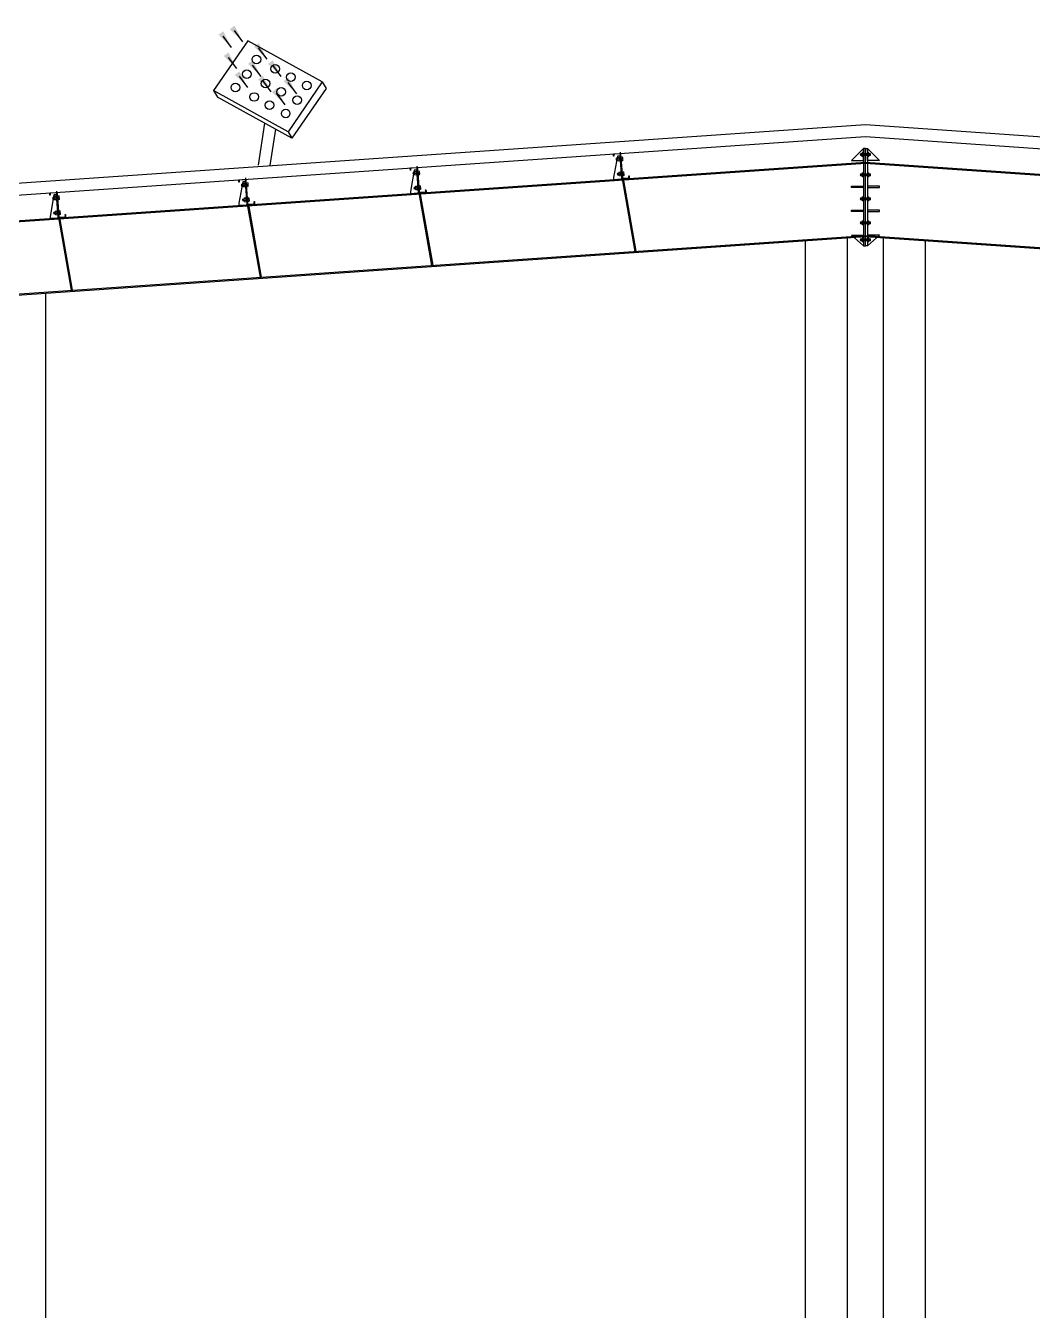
# Model space of a CAD drawing. Header units: metres. Extents: x 31037 to 31490, y -4422 to -3483.
# Drawn here: x 31188.42 to 31196.81, y -4408.3 to -4397.6 of the extents above; entities that cross this region are included whole.
import ezdxf

# ---------------------------------------------------------------- set-up
doc = ezdxf.new("R2010")
doc.units = ezdxf.units.M
doc.header["$LTSCALE"] = 30
doc.header["$MEASUREMENT"] = 0
doc.header["$PDMODE"] = 34
doc.linetypes.add('DASHDOT', pattern=[1, 0.5, -0.25, 0, -0.25])
doc.layers.get('0').update_dxf_attribs({"color": 30, "lineweight": 40})
for name, color, linetype in [('BLK_1_HT_OF_BLDG', 5, 'Continuous'), ('COLUMN', 2, 'Continuous'), ('JSC-1A-Thin', 254, 'Continuous'), ('JSC-G-Grid Line', 250, 'DASHDOT'), ('JSC-H-Dimension', 251, 'Continuous'), ('JSC-U-Steel', 21, 'Continuous')]:
    doc.layers.add(name, color=color, linetype=linetype)
doc.layers.add('JSC-4D-Bolt', color=240, linetype='Continuous', lineweight=18)
doc.styles.add('DIM', font='times.ttf')
doc.styles.add('ROMANS', font='stylu.ttf', dxfattribs={"width": 0.75})
doc.styles.get("Standard").update_dxf_attribs({"font": 'times.ttf', "height": 0.05})
doc.dimstyles.new('Standard$0', dxfattribs={"dimtxt": 0.08, "dimasz": 0.05, "dimexe": 0.02, "dimexo": 0.05, "dimgap": 0.09, "dimtad": 0, "dimtih": 1, "dimtoh": 1, "dimzin": 0, "dimdsep": 46, "dimtxsty": 'Standard', "dimcen": 0.09, "dimclrd": 7, "dimclre": 7, "dimclrt": 7, "dimadec": 0, "dimazin": 0, "dimtfac": 1, "dimtofl": 0, "dimtmove": 0, "dimatfit": 3, "dimfxl": 0, "dimtolj": 1, "dimtzin": 0, "dimarcsym": 0})
doc.dimstyles.new('STANDARD$7', dxfattribs={"dimtxt": 0.18, "dimasz": 7, "dimexe": 0.18, "dimexo": 0.0625, "dimgap": 0.09, "dimtad": 0, "dimtih": 1, "dimtoh": 1, "dimdec": 3, "dimzin": 0, "dimdsep": 46, "dimtxsty": 'ROMANS', "dimcen": 0.09, "dimclrd": 3, "dimclrt": 2, "dimaunit": 1, "dimadec": 0, "dimazin": 0, "dimtfac": 1, "dimtdec": 3, "dimtofl": 0, "dimtmove": 2, "dimatfit": 3, "dimfxl": 0, "dimtolj": 1, "dimtzin": 0, "dimarcsym": 0})

# ---------------------------------------------------------------- blocks, each defined once
blk = doc.blocks.new('A$C634C78A7')
at = {"layer": 'JSC-4D-Bolt', "linetype": 'Continuous', "lineweight": 9}
for p, q in [((-82.8, 84.9), (-82.8, 97.4)), ((-53.3, 91.1), (-82.8, 91.1)), ((-82.1, 99.5), (-76.7, 99.5)), ((-82.1, 95.3), (-61.5, 95.3)), ((-82.1, 87), (-61.5, 87)), ((-82.1, 82.8), (-76.7, 82.8)), ((-79.4, 91.1), (-67.1, 91.1)), ((-76.7, 82.8), (-76.7, 99.5)), ((-66.6, 91.1), (-76.5, 91.1)), ((-74.7, 82.8), (-74.7, 99.5)), ((-70.3, 82.8), (-70.3, 99.5)), ((-61.5, 99.5), (-68.3, 99.5)), ((-68.3, 82.8), (-68.3, 99.5)), ((-61.5, 82.8), (-68.3, 82.8)), ((-60.8, 84.9), (-60.8, 97.4)), ((-60.8, 95), (-60.3, 94.6)), ((-58.4, 87.7), (-60.8, 94.1)), ((-58.9, 87), (-60.8, 92.1)), ((-59.9, 87.7), (-60.8, 90.1)), ((-60.4, 87), (-60.8, 88.1)), ((-60.8, 87), (-60.4, 87)), ((-60.4, 87), (-59.9, 87.7)), ((-60.3, 94.6), (-59.8, 95.3)), ((-57.4, 87), (-60.3, 94.6)), ((-59.9, 87.7), (-58.9, 87)), ((-56.9, 87.7), (-59.8, 95.3)), ((-59.8, 95.3), (-58.8, 94.6)), ((-58.9, 87), (-58.4, 87.7)), ((-58.8, 94.6), (-58.3, 95.3)), ((-55.9, 87), (-58.8, 94.6)), ((-58.4, 87.7), (-57.4, 87)), ((-55.5, 87.7), (-58.3, 95.3)), ((-58.3, 95.3), (-57.3, 94.6)), ((-57.4, 87), (-56.9, 87.7)), ((-57.3, 94.6), (-56.8, 95.3)), ((-54.5, 87), (-57.3, 94.6)), ((-56.9, 87.7), (-55.9, 87)), ((-54, 87.7), (-56.8, 95.3)), ((-56.8, 95.3), (-55.8, 94.6)), ((-55.9, 87), (-55.5, 87.7)), ((-55.8, 94.6), (-55.3, 95.3)), ((-54.1, 90), (-55.8, 94.6)), ((-55.5, 87.7), (-54.5, 87)), ((-54.2, 92.3), (-55.3, 95.3)), ((-55.3, 95.3), (-54.3, 94.6)), ((-54.5, 87), (-54, 87.7)), ((-54, 87.7), (-54.3, 94.6)), ((-54.3, 94.6), (-53.3, 91.1)), ((-54, 87.7), (-53.3, 91.1)), ((-82.8, 19.9), (-82.8, 32.5)), ((-53.3, 26.2), (-82.8, 26.2)), ((-82.1, 34.5), (-76.7, 34.5)), ((-82.1, 30.4), (-61.5, 30.4)), ((-82.1, 22), (-61.5, 22)), ((-82.1, 17.8), (-76.7, 17.8)), ((-79.4, 26.2), (-67.1, 26.2)), ((-76.7, 17.8), (-76.7, 34.5)), ((-66.6, 26.2), (-76.5, 26.2)), ((-74.7, 17.8), (-74.7, 34.5)), ((-70.3, 17.8), (-70.3, 34.5)), ((-61.5, 34.5), (-68.3, 34.5)), ((-68.3, 17.8), (-68.3, 34.5)), ((-61.5, 17.8), (-68.3, 17.8)), ((-60.8, 19.9), (-60.8, 32.5)), ((-60.8, 30), (-60.3, 29.7)), ((-58.4, 22.7), (-60.8, 29.1)), ((-58.9, 22), (-60.8, 27.1)), ((-59.9, 22.7), (-60.8, 25.1)), ((-60.4, 22), (-60.8, 23.1)), ((-60.8, 22), (-60.4, 22)), ((-60.4, 22), (-59.9, 22.7)), ((-60.3, 29.7), (-59.8, 30.4)), ((-57.4, 22), (-60.3, 29.7)), ((-59.9, 22.7), (-58.9, 22)), ((-56.9, 22.7), (-59.8, 30.4)), ((-59.8, 30.4), (-58.8, 29.7)), ((-58.9, 22), (-58.4, 22.7)), ((-58.8, 29.7), (-58.3, 30.4)), ((-55.9, 22), (-58.8, 29.7)), ((-58.4, 22.7), (-57.4, 22)), ((-55.5, 22.7), (-58.3, 30.4)), ((-58.3, 30.4), (-57.3, 29.7)), ((-57.4, 22), (-56.9, 22.7)), ((-57.3, 29.7), (-56.8, 30.4)), ((-54.5, 22), (-57.3, 29.7)), ((-56.9, 22.7), (-55.9, 22)), ((-54, 22.7), (-56.8, 30.4)), ((-56.8, 30.4), (-55.8, 29.7)), ((-55.9, 22), (-55.5, 22.7)), ((-55.8, 29.7), (-55.3, 30.4)), ((-54.1, 25), (-55.8, 29.7)), ((-55.5, 22.7), (-54.5, 22)), ((-54.2, 27.4), (-55.3, 30.4)), ((-55.3, 30.4), (-54.3, 29.7)), ((-54.5, 22), (-54, 22.7)), ((-54, 22.7), (-54.3, 29.7)), ((-54.3, 29.7), (-53.3, 26.2)), ((-54, 22.7), (-53.3, 26.2))]:
    blk.add_line(p, q, dxfattribs=at)
for centre, radius, start, end in [((-79.3, 97.4), 3.48, 143.1298, 216.8696), ((-69.9, 91.1), 12.9, 161.0751, 198.9244), ((-79.3, 84.9), 3.48, 143.1298, 216.8696), ((-75.7, 99.5), 1, 0, 180), ((-75.7, 82.8), 1, 180, 0), ((-69.3, 99.5), 1, 0, 180), ((-69.3, 82.8), 1, 180, 0), ((-64.3, 97.4), 3.48, 323.1298, 36.8696), ((-73.7, 91.1), 12.9, 341.0751, 18.9244), ((-64.3, 84.9), 3.48, 323.1298, 36.8696), ((-79.3, 32.5), 3.48, 143.1298, 216.8696), ((-69.9, 26.2), 12.9, 161.0751, 198.9244), ((-79.3, 19.9), 3.48, 143.1298, 216.8696), ((-75.7, 34.5), 1, 0, 180), ((-75.7, 17.8), 1, 180, 0), ((-69.3, 34.5), 1, 0, 180), ((-69.3, 17.8), 1, 180, 0), ((-64.3, 32.5), 3.48, 323.1298, 36.8696), ((-73.7, 26.2), 12.9, 341.0751, 18.9244), ((-64.3, 19.9), 3.48, 323.1298, 36.8696)]:
    blk.add_arc(centre, radius, start, end, dxfattribs=at)
at = {"layer": 'JSC-G-Grid Line'}
blk.add_line((-73.4, 121.1), (-73.4, -5.8), dxfattribs=at)
at = {"layer": 'JSC-U-Steel'}
for points in [[(-44.6, 105), (-43.3, 105), (-43.3, 112.8, 0.414214), (-45.9, 115.4), (-72.1, 115.4, 0.414214), (-74.7, 112.8), (-74.7, 9.1, -0.414214), (-77.4, 6.5), (-100.9, 6.5, -0.414214), (-103.5, 9.1), (-103.5, 15.6), (-104.8, 15.6), (-104.8, 7.8, 0.414214), (-102.2, 5.1), (-76, 5.1, 0.414214), (-73.4, 7.8), (-73.4, 111.5, -0.414214), (-70.8, 114.1), (-47.3, 114.1, -0.414214), (-44.6, 111.5), (-44.6, 105)], [(-70.3, 104.8), (-70.3, 5.8, 0.414214), (-67.6, 3.1), (-36.7, 3.1)]]:
    blk.add_lwpolyline(points, format="xyb", dxfattribs=at)
blk.add_lwpolyline([(-36.7, 13.1), (-36.7, 0), (-67.6, 0, -0.414214), (-73.4, 5.8), (-73.4, 104.8), (-60.3, 104.8)], format="xyb", close=True, dxfattribs=at)
blk = doc.blocks.new('A$C1C5357C3')
at = {"layer": 'JSC-4D-Bolt', "linetype": 'Continuous', "lineweight": 9}
for p, q in [((0, 13), (0, 4)), ((0, 4), (32, 4)), ((0, 2), (32, 2)), ((4, 15), (28, 15)), ((8, 27), (9, 28)), ((8, 27), (23, 21)), ((9, 25), (8, 27)), ((8, 24), (9, 25)), ((8, 24), (23, 19)), ((9, 22), (8, 24)), ((8, 21), (9, 22)), ((8, 21), (23, 16)), ((9, 19), (8, 21)), ((8, 18), (9, 19)), ((8, 18), (18, 15)), ((9, 16), (8, 18)), ((8, 15), (9, 16)), ((8, 15), (8, 15)), ((8, 15), (10, 15)), ((8, -41), (8, 13)), ((9, 28), (16, 29)), ((9, 28), (24, 22)), ((9, 28), (23, 27)), ((9, 25), (24, 19)), ((9, 22), (24, 17)), ((9, 19), (22, 15)), ((9, 16), (14, 15)), ((14, 28), (23, 24)), ((23, 27), (16, 29)), ((18, 27), (24, 25)), ((24, 25), (23, 27)), ((23, 24), (24, 25)), ((24, 22), (23, 24)), ((23, 21), (24, 22)), ((24, 19), (23, 21)), ((23, 19), (24, 19)), ((24, 17), (23, 19)), ((23, 16), (24, 17)), ((23, 15), (23, 16)), ((24, -41), (24, 13)), ((32, 13), (32, 4)), ((0, -30), (32, -30)), ((0, -41), (0, -32)), ((0, -32), (32, -32)), ((4, -43), (28, -43)), ((32, -41), (32, -32))]:
    blk.add_line(p, q, dxfattribs=at)
for centre, radius, start, end in [((0, 3), 1, 90, 270), ((4, 8), 6.67, 53.1268, 126.8666), ((16, -10), 24.7, 71.0721, 108.9214), ((28, 8), 6.67, 53.1268, 126.8666), ((32, 3), 1, 270, 90), ((0, -31), 1, 90, 270), ((4, -36), 6.67, 233.1268, 306.8666), ((16, -18), 24.7, 251.0721, 288.9214), ((28, -36), 6.67, 233.1268, 306.8666), ((32, -31), 1, 270, 90)]:
    blk.add_arc(centre, radius, start, end, dxfattribs=at)
at = {"layer": 'JSC-G-Grid Line'}
blk.add_line((16, 29), (16, -43), dxfattribs=at)
blk = doc.blocks.new('*D101')
at = {"layer": 'BLK_1_HT_OF_BLDG', "color": 5, "lineweight": -2}
for p, q in [((31165.777, -4398.418), (31165.507, -4398.418)), ((31165.527, -4398.468), (31165.527, -4406.087)), ((31165.527, -4413.968), (31165.527, -4406.349)), ((31165.777, -4414.018), (31165.507, -4414.018))]:
    blk.add_line(p, q, dxfattribs=at)
at = {"layer": 'BLK_1_HT_OF_BLDG', "color": 5, "lineweight": 30}
for points in [[(31165.519, -4398.468), (31165.536, -4398.468), (31165.527, -4398.418)], [(31165.519, -4413.968), (31165.536, -4413.968), (31165.527, -4414.018)]]:
    blk.add_solid(points, dxfattribs=at)
at = {"layer": 'Defpoints', "color": 0, "lineweight": 30}
for p in [(31195.409, -4398.418), (31165.527, -4414.018), (31195.409, -4414.018)]:
    blk.add_point(p, dxfattribs=at)
at = {"layer": 'BLK_1_HT_OF_BLDG', "color": 5, "lineweight": 0, "insert": (31165.527, -4406.218), "char_height": 0.08, "attachment_point": 5}
blk.add_mtext('\\A1;15.60', dxfattribs=at)
blk = doc.blocks.new('WFGRFGFGSW')
at = {"layer": 'COLUMN', "color": 7}
for p, q in [((17313.646, -5254.599, 0), (17313.362, -5255.013, 0)), ((17314.267, -5254.94, 0), (17313.646, -5254.599, 0)), ((17313.362, -5255.013, 0), (17313.394, -5255.068, 0)), ((17313.982, -5255.355, 0), (17313.362, -5255.013, 0)), ((17314.267, -5254.94, 0), (17313.982, -5255.355, 0)), ((17314.299, -5254.994, 0), (17314.014, -5255.409, 0)), ((17314.267, -5254.94, 0), (17314.299, -5254.994, 0)), ((17314.014, -5255.409, 0), (17313.394, -5255.068, 0)), ((17313.786, -5255.284, 0), (17313.732, -5255.633, 0)), ((17313.876, -5255.333, 0), (17313.829, -5255.638, 0)), ((17313.982, -5255.355, 0), (17314.014, -5255.409, 0))]:
    blk.add_line(p, q, dxfattribs=at)
for centre in [(17313.718, -5254.753, 0), (17313.874, -5254.832, 0), (17313.638, -5254.875, 0), (17313.794, -5254.954, 0), (17314.004, -5254.901, 0), (17313.543, -5254.986, 0), (17313.699, -5255.066, 0), (17313.924, -5255.023, 0), (17314.137, -5254.97, 0), (17313.828, -5255.134, 0), (17314.057, -5255.092, 0), (17313.962, -5255.204, 0)]:
    blk.add_circle(centre, 0.0359, dxfattribs=at)
for points in [[(17313.511, -5254.654, 0), (17313.441, -5254.559, 0)], [(17313.511, -5254.654, 0), (17313.441, -5254.559, 0)], [(17313.606, -5254.607, 0), (17313.535, -5254.513, 0)], [(17313.807, -5254.752, 0), (17313.737, -5254.657, 0)], [(17313.555, -5254.83, 0), (17313.485, -5254.736, 0)], [(17313.555, -5254.83, 0), (17313.485, -5254.736, 0)], [(17313.758, -5254.896, 0), (17313.687, -5254.801, 0)], [(17313.925, -5254.896, 0), (17313.855, -5254.802, 0)], [(17313.647, -5254.988, 0), (17313.577, -5254.893, 0)], [(17313.842, -5255.024, 0), (17313.771, -5254.929, 0)], [(17313.957, -5255.13, 0), (17313.886, -5255.035, 0)], [(17314.054, -5255.04, 0), (17313.984, -5254.946, 0)]]:
    blk.add_leader(points, dimstyle='STANDARD$7', override={"dimscale": 3, "dimasz": 0.05, "dimexe": 0.09375, "dimtih": 0, "dimtoh": 0, "dimdec": 2, "dimpost": '\\X', "dimtxsty": 'DIM', "dimcen": 0.15625, "dimse1": 1, "dimse2": 1, "dimsd1": 1, "dimsd2": 1, "dimclrd": 4, "dimclre": 4, "dimtdec": 2, "dimtix": 1}, dxfattribs=at)

msp = doc.modelspace()

# ---------------------------------------------------------------- linework, layer by layer
at = {"color": 0, "lineweight": 25}
for p, q in [((31193.38147, -4398.86973), (31193.48714, -4399.47489)), ((31193.39132, -4398.86801), (31193.49717, -4399.4742)), ((31191.68933, -4398.98663), (31191.79501, -4399.59179)), ((31191.69919, -4398.98491), (31191.80504, -4399.5911)), ((31190.26149, -4399.08527), (31190.36716, -4399.69043)), ((31190.27134, -4399.08355), (31190.37719, -4399.68974)), ((31188.68849, -4399.19394), (31188.79416, -4399.7991)), ((31188.69834, -4399.19222), (31188.80419, -4399.79841)), ((31194.90861, -4413.41783), (31194.90861, -4399.38671)), ((31195.25861, -4413.41783), (31195.25861, -4399.36253)), ((31195.55861, -4413.41783), (31195.55861, -4399.36254)), ((31195.90861, -4413.41783), (31195.90861, -4399.38672)), ((31188.58361, -4413.41783), (31188.58361, -4399.82367))]:
    msp.add_line(p, q, dxfattribs=at)
for points in [[(31167.82867, -4400.32318), (31195.40861, -4398.41783), (31224.35861, -4400.41783), (31260.50861, -4398.41783), (31295.28496, -4400.34183)], [(31167.83556, -4400.42294), (31195.40861, -4398.51807), (31224.35792, -4400.51802), (31260.50861, -4398.51798), (31295.27944, -4400.44168)]]:
    msp.add_lwpolyline(points, dxfattribs=at)
at = {"color": 0, "lineweight": 25, "elevation": 0.0001}
for points in [[(31180.60575, -4399.75334), (31195.40854, -4398.7307), (31210.21146, -4399.75335)], [(31180.60622, -4399.76333), (31195.40854, -4398.74072), (31210.21099, -4399.76334)], [(31180.63447, -4400.36281), (31195.40854, -4399.34215), (31210.18275, -4400.36282)], [(31180.63494, -4400.3728), (31195.40854, -4399.35218), (31210.18228, -4400.37281)]]:
    msp.add_lwpolyline(points, dxfattribs=at)
at = {"layer": 'JSC-1A-Thin', "color": 0, "lineweight": 25}
for points, elevation in [([(31195.2924, -4398.71907), (31195.39254, -4398.71907), (31195.39254, -4398.61866), (31195.2924, -4398.71907)], 0.00007), ([(31195.29267, -4398.71911), (31195.39254, -4398.71907), (31195.39254, -4398.6187), (31195.29267, -4398.71911)], 0.00005), ([(31195.52467, -4398.71907), (31195.42454, -4398.71907), (31195.42454, -4398.61866), (31195.52467, -4398.71907)], 0.00007), ([(31195.5244, -4398.71911), (31195.42454, -4398.71907), (31195.42454, -4398.6187), (31195.5244, -4398.71911)], 0.00005), ([(31195.29268, -4399.33907), (31195.39254, -4399.33907), (31195.39254, -4399.42884), (31195.29268, -4399.33907)], 0.0002), ([(31195.29268, -4399.34042), (31195.39254, -4399.34036), (31195.39259, -4399.43013), (31195.29268, -4399.34042)], 0.0002), ([(31195.52439, -4399.34042), (31195.42454, -4399.34036), (31195.42448, -4399.43013), (31195.52439, -4399.34042)], 0.0002), ([(31195.52439, -4399.33907), (31195.42454, -4399.33907), (31195.42454, -4399.42884), (31195.52439, -4399.33907)], 0.0002)]:
    msp.add_lwpolyline(points, dxfattribs=dict(at, elevation=elevation))
for points, elevation in [([(31195.39254, -4399.42879), (31195.40854, -4399.42882), (31195.40854, -4398.61868), (31195.39254, -4398.61866)], 0.0001), ([(31195.39254, -4399.42884), (31195.40854, -4399.42882), (31195.40854, -4398.61868), (31195.39254, -4398.6187)], 0.0001), ([(31195.42454, -4399.42879), (31195.40854, -4399.42882), (31195.40854, -4398.61868), (31195.42454, -4398.61866)], 0.0001), ([(31195.42454, -4399.42884), (31195.40854, -4399.42882), (31195.40854, -4398.61868), (31195.42454, -4398.6187)], 0.0001), ([(31195.39237, -4398.93164), (31195.39237, -4398.94364), (31195.29237, -4398.94364), (31195.29237, -4398.93164)], 0.00011), ([(31195.3927, -4398.93167), (31195.39271, -4398.94367), (31195.29271, -4398.94382), (31195.2927, -4398.93182)], 0.00011), ([(31195.42438, -4398.93167), (31195.42436, -4398.94367), (31195.52436, -4398.94382), (31195.52438, -4398.93182)], 0.00011), ([(31195.42471, -4398.93164), (31195.42471, -4398.94364), (31195.52471, -4398.94364), (31195.52471, -4398.93164)], 0.00011), ([(31195.39221, -4399.13164), (31195.39221, -4399.14364), (31195.29221, -4399.14364), (31195.29221, -4399.13164)], 0.0001), ([(31195.39285, -4399.13167), (31195.39287, -4399.14367), (31195.29287, -4399.14382), (31195.29285, -4399.13182)], 0.0001), ([(31195.42422, -4399.13167), (31195.4242, -4399.14367), (31195.5242, -4399.14382), (31195.52422, -4399.13182)], 0.0001), ([(31195.42486, -4399.13164), (31195.42486, -4399.14364), (31195.52486, -4399.14364), (31195.52486, -4399.13164)], 0.0001)]:
    msp.add_lwpolyline(points, close=True, dxfattribs=dict(at, elevation=elevation))

# ---------------------------------------------------------------- block references
at = {"color": 0, "lineweight": 25}
msp.add_blockref('WFGRFGFGSW', (13876.61883, 856.8771, 0.00012), dxfattribs=at)
at = {"layer": 'JSC-4D-Bolt', "color": 0, "lineweight": 25}
for p, xscale, yscale, zscale, rotation in [((31195.39437, -4398.65266, 0.00005), -0.0009999999993261, 0.0009999999965657, 0.0009999999999782, 89.91995306666769), ((31195.4227, -4398.65266, 0.00005), 0.0009999999993261, 0.0009999999993261, 0.0009999999993261, 270.0800469333323), ((31195.39438, -4398.85362, 0.00013), 0.0010000000019172, 0.0010000000019172, 0.0010000000019172, 89.9264920700653), ((31195.42269, -4398.85362, 0.00013), -0.0010000000019219, 0.0009999999965657, 0.0009999999999782, 270.0735081383754), ((31195.39438, -4399.05362, 0.00013), 0.0010000000019172, 0.0010000000019172, 0.0010000000019172, 89.9264920700653), ((31195.42269, -4399.05362, 0.00013), -0.0010000000019219, 0.0009999999965657, 0.0009999999999782, 270.0735081383754), ((31195.39439, -4399.25362, 0.00013), 0.0010000000019172, 0.0010000000019172, 0.0010000000019172, 89.9264920700653), ((31195.42268, -4399.25362, 0.00013), -0.0010000000019219, 0.0009999999965657, 0.0009999999999782, 270.0735081383754), ((31195.39451, -4399.39495, 0.00013), 0.0010000000019172, 0.0010000000019172, 0.0010000000019172, 89.9264920700653), ((31195.42256, -4399.39495, 0.00013), -0.0010000000019219, 0.0009999999965657, 0.0009999999999782, 270.0735081383754)]:
    msp.add_blockref('A$C1C5357C3', p, dxfattribs=dict(at, xscale=xscale, yscale=yscale, zscale=zscale, rotation=rotation))
at = {"layer": 'JSC-H-Dimension', "color": 0, "lineweight": 25, "xscale": -0.0019089623214943, "yscale": 0.001908962327434, "zscale": 0.0019089623236149, "rotation": 4.164655618961059}
for p in [(31193.24331, -4398.88898), (31191.55118, -4399.00588), (31190.12333, -4399.10452), (31188.55033, -4399.21319)]:
    msp.add_blockref('A$C634C78A7', p, dxfattribs=at)

# ---------------------------------------------------------------- dimensions: what is measured, and where the dimension line sits
at = {"layer": 'BLK_1_HT_OF_BLDG', "color": 5, "lineweight": 0}
dim = msp.add_linear_dim(base=(31165.52744, -4414.01783), p1=(31195.40861, -4398.41783), p2=(31195.40861, -4414.01783), angle=90, dimstyle='Standard$0', override={"dimclrd": 5, "dimclre": 5, "dimclrt": 5, "dimfxl": 0.25, "dimfxlon": 1, "dimarcsym": 2}, dxfattribs=at)
dim.commit()
dim.dimension.update_dxf_attribs({"geometry": '*D101', "text_midpoint": (31165.52744, -4406.21783)})

doc.saveas('drawing.dxf')
